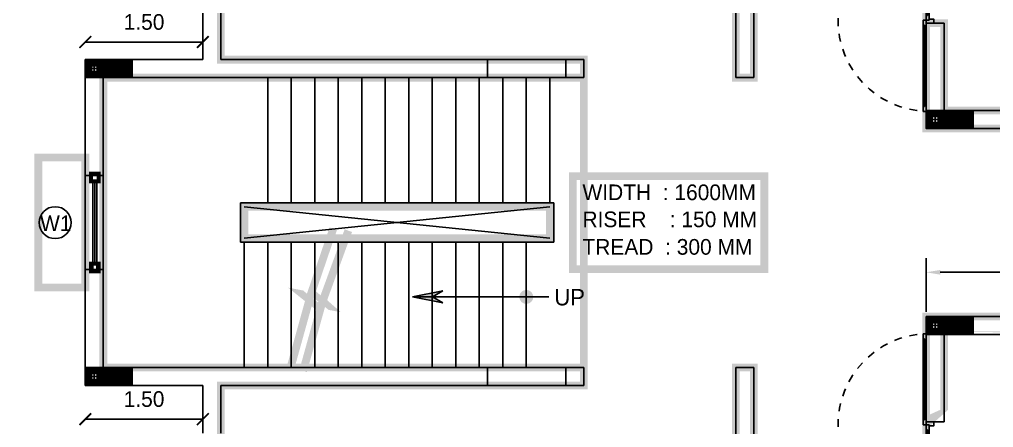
# Model space of a CAD drawing. Header units: metres. Extents: x 6101839 to 6102590, y -6659932 to -6659648.
# Drawn here: x 6102059.55 to 6102071.99, y -6659701.73 to -6659696.52 of the extents above; entities that cross this region are included whole.
import ezdxf

# ---------------------------------------------------------------- set-up
doc = ezdxf.new("R2010")
doc.units = ezdxf.units.M
doc.header["$LTSCALE"] = 500
doc.header["$MEASUREMENT"] = 0
doc.linetypes.add('DASHED2', pattern=[0.375, 0.25, -0.125])
doc.linetypes.add('HIDDEN', pattern=[0.375, 0.25, -0.125])
doc.layers.get('0').update_dxf_attribs({"linetype": 'CONTINUOUS'})
doc.layers.get('Defpoints').update_dxf_attribs({"linetype": 'CONTINUOUS'})
for name, color, linetype in [('above', 250, 'DASHED2'), ('Bldg', 44, 'CONTINUOUS'), ('BLK_1_FLR_0_CARPET_AREA', 10, 'CONTINUOUS'), ('BLK_1_FLR_0_CHAJJA', 6, 'CONTINUOUS'), ('COL', 2, 'CONTINUOUS'), ('DIM', 205, 'CONTINUOUS'), ('DOOR', 252, 'CONTINUOUS'), ('DOORTEXT', 13, 'CONTINUOUS'), ('ED', 30, 'CONTINUOUS'), ('FURN1', 252, 'CONTINUOUS'), ('FURNITURE', 252, 'CONTINUOUS'), ('FURNITURES', 252, 'CONTINUOUS'), ('HATCH', 15, 'CONTINUOUS'), ('norms', 4, 'CONTINUOUS'), ('PASSAGE', 140, 'CONTINUOUS'), ('railing', 14, 'CONTINUOUS'), ('STEPS', 233, 'CONTINUOUS'), ('T E X T', 7, 'CONTINUOUS'), ('TEXT', 4, 'CONTINUOUS'), ('W-SCH', 205, 'CONTINUOUS'), ('wall', 125, 'CONTINUOUS'), ('wall1', 125, 'CONTINUOUS'), ('WIN', 252, 'CONTINUOUS'), ('WINDOWS', 252, 'CONTINUOUS')]:
    doc.layers.add(name, color=color, linetype=linetype)
doc.styles.add('GD', font='GOTHIC.TTF')
doc.styles.add('RM', font='GOTHIC.TTF')
doc.styles.get("Standard").update_dxf_attribs({"font": 'GOTHIC.TTF'})
doc.styles.add('USA TEXT', font='GOTHIC.TTF')
doc.dimstyles.new('1-100-ED', dxfattribs={"dimtxt": 0.2, "dimasz": 0.15, "dimexe": 0.18, "dimexo": 0.0625, "dimgap": 0.15, "dimtad": 1, "dimzin": 0, "dimdsep": 46, "dimtxsty": 'USA TEXT', "dimblk": 'ARCHTICK', "dimcen": 0.1, "dimse1": 1, "dimse2": 1, "dimclrd": 256, "dimclrt": 256, "dimadec": 0, "dimazin": 0, "dimtfac": 1, "dimtofl": 0, "dimtmove": 0, "dimatfit": 3, "dimldrblk": 'ARCHTICK', "dimfxl": 0.18, "dimtolj": 1, "dimtzin": 0, "dimarcsym": 0})
doc.dimstyles.get("Standard").update_dxf_attribs({"dimtxt": 0.18, "dimasz": 0.18, "dimexe": 0.18, "dimexo": 0.0625, "dimgap": 0.09, "dimtad": 0, "dimtih": 1, "dimtoh": 1, "dimdec": 4, "dimzin": 0, "dimdsep": 46, "dimtxsty": 'Standard', "dimcen": 0.09, "dimadec": 0, "dimazin": 0, "dimtfac": 1, "dimtdec": 4, "dimtofl": 0, "dimtmove": 0, "dimatfit": 3, "dimfxl": 1, "dimtolj": 1, "dimtzin": 0, "dimarcsym": 0})

# ---------------------------------------------------------------- blocks, each defined once
blk = doc.blocks.new('NEWCOL')
at = {"layer": 'HATCH'}
h = blk.add_hatch(dxfattribs=at)
h.set_pattern_fill('ANSI31', color=256, scale=3, angle=270, style=0)
h.set_pattern_definition([(315, (-629970.925706138, -258732.0878365731), (6.735192090801866, 6.735192090801863), [])])
h.paths.add_polyline_path([(0, 115), (-115, 115), (-115, 0), (-37.5, 0), (-37.49999999988359, 37.50000000002911), (0, 37.4999999999709)])
h.paths.add_polyline_path([(115, 115.0000000000291), (0, 115), (1.164153e-10, 37.50000000002911), (37.5, 37.4999999999709), (37.5, 0), (115, 0)])
h.paths.add_polyline_path([(115, 0), (37.5, 0), (37.50000000011642, -37.4999999999709), (0, -37.4999999999709), (1.164153e-10, -484.9999999999708), (115, -485)])
h.paths.add_polyline_path([(0, -37.5), (-37.49999999988359, -37.4999999999709), (-37.5, 0), (-115, 0), (-115, -485), (0, -485)])
at = {"layer": 'COL'}
for p, q in [((-115, 0), (115, 0)), ((0, -485), (0, 115))]:
    blk.add_line(p, q, dxfattribs=at)
for points in [[(-115, -485), (115, -485), (115, 115), (-115, 115)], [(-37.5, -37.5), (37.5, -37.5), (37.5, 37.5), (-37.5, 37.5)]]:
    blk.add_lwpolyline(points, close=True, dxfattribs=at)
blk = doc.blocks.new('_ArchTick')
at = {"color": 0, "linetype": 'ByBlock', "const_width": 0.15}
blk.add_lwpolyline([(-0.5, -0.5), (0.5, 0.5)], dxfattribs=at)
blk = doc.blocks.new('*D754')
at = {"layer": 'Defpoints', "color": 0, "transparency": 16777216}
for p in [(6102060.989131868, -6659694.608232471), (6102058.6516319, -6659697.029456066), (6102061.149631867, -6659697.029456066)]:
    blk.add_point(p, dxfattribs=at)
at = {"layer": 'ED', "lineweight": -2, "transparency": 16777216}
blk.add_line((6102058.6516319, -6659694.608232471), (6102058.6516319, -6659697.029456066), dxfattribs=at)
at = {"layer": 'ED', "lineweight": -2, "transparency": 16777216, "xscale": 0.15, "yscale": 0.15, "zscale": 0.15}
for p, rotation in [((6102058.6516319, -6659694.608232471), 90), ((6102058.6516319, -6659697.029456066), 270)]:
    blk.add_blockref('_ArchTick', p, dxfattribs=dict(at, rotation=rotation))
at = {"layer": 'ED', "transparency": 16777216, "insert": (6102058.397213135, -6659695.818844268), "char_height": 0.2, "attachment_point": 5, "rotation": 90, "style": 'USA TEXT'}
blk.add_mtext('\\A1;2.42', dxfattribs=at)
blk = doc.blocks.new('*D755')
at = {"layer": 'Defpoints', "color": 0, "transparency": 16777216}
for p in [(6102061.149631867, -6659697.029456066), (6102058.6516319, -6659697.259456066), (6102061.138631867, -6659697.259456066)]:
    blk.add_point(p, dxfattribs=at)
at = {"layer": 'ED', "lineweight": -2, "transparency": 16777216}
for p, q in [((6102058.6516319, -6659697.029456066), (6102058.6516319, -6659696.879456066)), ((6102058.6516319, -6659697.259456066), (6102058.6516319, -6659698.379918338))]:
    blk.add_line(p, q, dxfattribs=at)
at = {"layer": 'ED', "lineweight": -2, "transparency": 16777216, "xscale": 0.15, "yscale": 0.15, "zscale": 0.15}
for p, rotation in [((6102058.6516319, -6659697.029456066), 270), ((6102058.6516319, -6659697.259456066), 90)]:
    blk.add_blockref('_ArchTick', p, dxfattribs=dict(at, rotation=rotation))
at = {"layer": 'ED', "transparency": 16777216, "insert": (6102058.396601306, -6659697.969687201), "char_height": 0.2, "attachment_point": 5, "rotation": 90, "style": 'USA TEXT'}
blk.add_mtext('\\A1;0.23', dxfattribs=at)
blk = doc.blocks.new('*D756')
at = {"layer": 'Defpoints', "color": 0, "transparency": 16777216}
for p in [(6102061.138631867, -6659697.259456066), (6102058.6516319, -6659700.959456065), (6102061.097131867, -6659700.959456065)]:
    blk.add_point(p, dxfattribs=at)
at = {"layer": 'ED', "lineweight": -2, "transparency": 16777216}
blk.add_line((6102058.6516319, -6659697.259456066), (6102058.6516319, -6659700.959456065), dxfattribs=at)
at = {"layer": 'ED', "lineweight": -2, "transparency": 16777216, "xscale": 0.15, "yscale": 0.15, "zscale": 0.15}
for p, rotation in [((6102058.6516319, -6659697.259456066), 90), ((6102058.6516319, -6659700.959456065), 270)]:
    blk.add_blockref('_ArchTick', p, dxfattribs=dict(at, rotation=rotation))
at = {"layer": 'ED', "transparency": 16777216, "insert": (6102058.396601306, -6659699.109456064), "char_height": 0.2, "attachment_point": 5, "rotation": 90, "style": 'USA TEXT'}
blk.add_mtext('\\A1;3.70', dxfattribs=at)
blk = doc.blocks.new('*D757')
at = {"layer": 'Defpoints', "color": 0, "transparency": 16777216}
for p in [(6102061.097131867, -6659700.959456065), (6102058.6516319, -6659701.189456065), (6102061.105631866, -6659701.189456065)]:
    blk.add_point(p, dxfattribs=at)
at = {"layer": 'ED', "lineweight": -2, "transparency": 16777216}
for p, q in [((6102058.6516319, -6659700.959456065), (6102058.6516319, -6659700.809456064)), ((6102058.6516319, -6659701.189456065), (6102058.6516319, -6659702.309918337))]:
    blk.add_line(p, q, dxfattribs=at)
at = {"layer": 'ED', "lineweight": -2, "transparency": 16777216, "xscale": 0.15, "yscale": 0.15, "zscale": 0.15}
for p, rotation in [((6102058.6516319, -6659700.959456065), 270), ((6102058.6516319, -6659701.189456065), 90)]:
    blk.add_blockref('_ArchTick', p, dxfattribs=dict(at, rotation=rotation))
at = {"layer": 'ED', "transparency": 16777216, "insert": (6102058.396601306, -6659701.8996872), "char_height": 0.2, "attachment_point": 5, "rotation": 90, "style": 'USA TEXT'}
blk.add_mtext('\\A1;0.23', dxfattribs=at)
blk = doc.blocks.new('*D758')
at = {"layer": 'Defpoints', "color": 0, "transparency": 16777216}
for p in [(6102061.105631866, -6659701.189456065), (6102058.6516319, -6659703.610967847), (6102060.290998729, -6659703.610967847)]:
    blk.add_point(p, dxfattribs=at)
at = {"layer": 'ED', "lineweight": -2, "transparency": 16777216}
blk.add_line((6102058.6516319, -6659701.189456065), (6102058.6516319, -6659703.610967847), dxfattribs=at)
at = {"layer": 'ED', "lineweight": -2, "transparency": 16777216, "xscale": 0.15, "yscale": 0.15, "zscale": 0.15}
for p, rotation in [((6102058.6516319, -6659701.189456065), 90), ((6102058.6516319, -6659703.610967847), 270)]:
    blk.add_blockref('_ArchTick', p, dxfattribs=dict(at, rotation=rotation))
at = {"layer": 'ED', "transparency": 16777216, "insert": (6102058.397213135, -6659702.400211954), "char_height": 0.2, "attachment_point": 5, "rotation": 90, "style": 'USA TEXT'}
blk.add_mtext('\\A1;2.42', dxfattribs=at)
blk = doc.blocks.new('*D762')
at = {"layer": 'Defpoints', "color": 0, "transparency": 16777216}
for p in [(6102057.1566319, -6659688.549387207), (6102062.842631868, -6659688.549387207), (6102062.840131867, -6659708.769432131)]:
    blk.add_point(p, dxfattribs=at)
at = {"layer": 'ED', "lineweight": -2, "transparency": 16777216}
blk.add_line((6102057.1566319, -6659708.769432131), (6102057.1566319, -6659688.549387207), dxfattribs=at)
at = {"layer": 'ED', "lineweight": -2, "transparency": 16777216, "xscale": 0.15, "yscale": 0.15, "zscale": 0.15}
for p, rotation in [((6102057.1566319, -6659688.549387207), 90), ((6102057.1566319, -6659708.769432131), 270)]:
    blk.add_blockref('_ArchTick', p, dxfattribs=dict(at, rotation=rotation))
at = {"layer": 'ED', "transparency": 16777216, "insert": (6102056.901601306, -6659698.659409668), "char_height": 0.2, "attachment_point": 5, "rotation": 90, "style": 'USA TEXT'}
blk.add_mtext('\\A1;20.22', dxfattribs=at)
blk = doc.blocks.new('A$C62665808')
at = {"layer": 'FURNITURES', "color": 233}
for p, q in [((512.4136595284131, 99.90654999148128), (437.4729179757405, 99.90846061329023)), ((449.9620862566175, 62.43777140009182), (512.4127042175081, 62.4361792151451)), ((499.9229786712235, 78.04915214213906), (499.9231378901429, 84.29421393852952)), ((512.4131022636524, 78.04883370627226), (499.9229786717156, 78.04915214230948)), ((512.4132614820832, 84.29389550216308), (499.9231378901429, 84.29421393852952)), ((512.4127042175081, 62.4361792151451), (512.4131022636524, 78.04883370627226)), ((512.4132614820832, 84.29389550216308), (512.4136595284131, 99.90654999148128)), ((2287.590478974175, 62.3960198986241), (2287.590877020485, 78.00867438958856)), ((2350.04109693457, 62.39442771383624), (2287.590478974175, 62.3960198986241)), ((2287.590877020485, 78.00867438958856), (2300.081000612774, 78.0083559515797)), ((2287.59103623892, 84.25373618515007), (2287.591434285079, 99.86639067496029)), ((2287.59103623892, 84.25373618515007), (2300.081159831201, 84.2534177477997)), ((2287.591434285079, 99.86639067496029), (2362.532175837753, 99.86448005315133)), ((2300.081000612774, 78.0083559515797), (2300.081159831201, 84.2534177477997))]:
    blk.add_line(p, q, dxfattribs=at)
at = {"layer": 'FURNITURES', "color": 250}
for p, q in [((512.4127042175081, 62.4361792151451), (2287.590478974175, 62.3960198986241)), ((512.4131022636524, 78.04883370627226), (2300.08100061277, 78.00835595190894)), ((512.4132614820832, 84.29389550216308), (2300.081159830872, 84.2534177477959)), ((512.4136595284131, 99.90654999148128), (2287.591434285079, 99.86639067496029))]:
    blk.add_line(p, q, dxfattribs=at)
at = {"layer": 'FURNITURES', "color": 250, "linetype": 'HIDDEN', "ltscale": 0.5}
for centre, radius, start, end in [((437.4719626657978, 62.43808983210818), 1163.003696595019, 359.9985392363878, 178.1522289363573), ((2350.04109693457, 62.39442771383624), 749.5654389454102, 89.10250663880146, 179.9986901028904)]:
    blk.add_arc(centre, radius, start, end, dxfattribs=at)
at = {"layer": 'wall', "color": 7}
for p, q in [((2361.781970350842, 811.8679090010985), (2361.780070568775, 737.3523331883182)), ((2399.252341126852, 811.8669536898607), (2361.781970350842, 811.8679090010985)), ((2377.392725058256, 737.3519351421553), (2377.393043495935, 749.8420587344403)), ((2378.146740948716, 174.8048235593276), (2377.393043495939, 749.8420587341112)), ((2383.638105291826, 749.8418995160092), (2377.393043495935, 749.8420587344403)), ((2383.637786854313, 737.3517759235616), (2383.638105291826, 749.8418995160092)), ((2384.391802744936, 174.8046643409003), (2383.638105291334, 749.8418995158389)), ((2399.252341126852, 811.8669536898607), (2399.250441344948, 737.3513778772473)), ((2377.392725058256, 737.3519351421553), (2361.780070568775, 737.3523331883182)), ((2361.780070568775, 737.3523331883182), (2362.534086459397, 174.8052216056571)), ((2399.250441344948, 737.3513778772473), (2383.637786854313, 737.3517759235616)), ((2400.004457235572, 174.8042662945861), (2399.250441344948, 737.3513778772473)), ((-724.9260444391642, 137.4084668927564), (-724.9269997499057, 99.93809611658683)), ((-724.9260444391642, 137.4084668927564), (-649.9853028866582, 137.4065562711102)), ((-649.9853028866582, 137.4065562711102), (-649.9857009329689, 121.7939017801457)), ((362.5331317336431, 137.3807420114316), (-649.9853028866582, 137.4065562711102)), ((362.5331317336431, 137.3807420114316), (362.5327336873328, 121.7680875204671)), ((437.4738732866488, 137.3788313892971), (362.5331317336431, 137.3807420114316)), ((437.4738732866488, 137.3788313892971), (437.4729179755774, 99.90846061312368)), ((2362.534086459397, 174.8052216056571), (2362.532175837589, 99.86448005298477)), ((2378.146740948716, 174.8048235593276), (2362.534086459397, 174.8052216056571)), ((2378.146740948716, 174.8048235593276), (2378.146422512845, 162.3146999672283)), ((2384.39148430874, 162.3145407484679), (2378.146422512845, 162.3146999672283)), ((2384.391802744936, 174.8046643409003), (2384.391484308737, 162.3145407487972)), ((2400.004457235572, 174.8042662945861), (2384.391802744936, 174.8046643409003)), ((2400.002546613599, 99.86352474174723), (2400.004457235572, 174.8042662945861)), ((-724.9269997499057, 99.93809611658683), (-649.9862581977295, 99.9361854949366)), ((-662.4758245255867, 121.7942202181507), (-662.4759837440142, 115.5491584219307)), ((362.5325744689017, 115.5230257245764), (-662.4759837433558, 115.5491584219385)), ((-649.9858601514037, 115.5488399845842), (-662.4759837440142, 115.5491584219307)), ((362.5327336873328, 121.7680875204671), (-662.4758245255792, 121.7942202174922)), ((-649.9857009329689, 121.7939017801457), (-662.4758245255867, 121.7942202181507)), ((-649.9858601514037, 115.5488399845842), (-649.9862581977295, 99.9361854949366)), ((-649.9862581977295, 99.9361854949366), (362.5321764225723, 99.91037123525813)), ((362.5325744689017, 115.5230257245764), (362.5321764225723, 99.91037123525813)), ((362.5321764225723, 99.91037123525813), (437.4729179755774, 99.90846061312368)), ((362.5325744689017, 115.5230257245764), (375.0226980611714, 115.5227072882138)), ((362.5327336873328, 121.7680875204671), (375.022857279436, 121.7677690842672)), ((375.0228572796026, 121.7677690841045), (375.0226980611714, 115.5227072882138)), ((437.4719626648361, 62.43808983695408), (437.4729179757405, 99.90846061329023)), ((437.4719626648361, 62.43808983695408), (449.9620862566175, 62.43777140009182)), ((2362.531220526847, 62.39410927681511), (2350.04109693457, 62.39442771383624)), ((2362.531220526847, 62.39410927681511), (2362.532175837753, 99.86448005315133)), ((2400.002546613599, 99.86352474174723), (2362.53217583743, 99.864480052489))]:
    blk.add_line(p, q, dxfattribs=at)
for points in [[(437.4729179757405, 99.90846061329023), (400.0025471994042, 99.90941592419485), (399.9999997035493, -0.0115728127030934), (449.9604940718336, -0.0128465606325108), (449.9620862566175, 62.43777140009182)], [(2362.532175837753, 99.86448005315133), (2400.002546614088, 99.8635247422468), (2399.999999118233, -0.0574639946509952), (2350.039504749786, -0.0561902468880895), (2350.04109693457, 62.39442771383624)]]:
    blk.add_lwpolyline(points, dxfattribs=at)
blk = doc.blocks.new('*D1215')
at = {"layer": 'Defpoints', "color": 0, "transparency": 16777216}
for p in [(6102060.390997361, -6659696.804425915), (6102060.390997361, -6659697.029456062), (6102061.890997362, -6659697.029456062)]:
    blk.add_point(p, dxfattribs=at)
at = {"layer": 'ED', "lineweight": -2, "transparency": 16777216}
blk.add_line((6102061.890997362, -6659696.804425915), (6102060.390997361, -6659696.804425915), dxfattribs=at)
at = {"layer": 'ED', "lineweight": -2, "transparency": 16777216, "xscale": 0.15, "yscale": 0.15, "zscale": 0.15, "rotation": 180}
blk.add_blockref('_ArchTick', (6102060.390997361, -6659696.804425915), dxfattribs=at)
at = {"layer": 'ED', "lineweight": -2, "transparency": 16777216, "xscale": 0.15, "yscale": 0.15, "zscale": 0.15}
blk.add_blockref('_ArchTick', (6102061.890997362, -6659696.804425915), dxfattribs=at)
at = {"layer": 'ED', "transparency": 16777216, "insert": (6102061.140997361, -6659696.549395324), "char_height": 0.2, "attachment_point": 5, "style": 'USA TEXT'}
blk.add_mtext('\\A1;1.50', dxfattribs=at)
blk = doc.blocks.new('*D1216')
at = {"layer": 'Defpoints', "color": 0, "transparency": 16777216}
for p in [(6102060.390997361, -6659701.189456061), (6102061.890997362, -6659701.189456061), (6102060.390997361, -6659701.618962453)]:
    blk.add_point(p, dxfattribs=at)
at = {"layer": 'ED', "lineweight": -2, "transparency": 16777216}
blk.add_line((6102061.890997362, -6659701.618962453), (6102060.390997361, -6659701.618962453), dxfattribs=at)
at = {"layer": 'ED', "lineweight": -2, "transparency": 16777216, "xscale": 0.15, "yscale": 0.15, "zscale": 0.15, "rotation": 180}
blk.add_blockref('_ArchTick', (6102060.390997361, -6659701.618962453), dxfattribs=at)
at = {"layer": 'ED', "lineweight": -2, "transparency": 16777216, "xscale": 0.15, "yscale": 0.15, "zscale": 0.15}
blk.add_blockref('_ArchTick', (6102061.890997362, -6659701.618962453), dxfattribs=at)
at = {"layer": 'ED', "transparency": 16777216, "insert": (6102061.140997361, -6659701.363931862), "char_height": 0.2, "attachment_point": 5, "style": 'USA TEXT'}
blk.add_mtext('\\A1;1.50', dxfattribs=at)
blk = doc.blocks.new('*D1373')
at = {"layer": 'Defpoints', "color": 0, "linetype": 'Continuous', "transparency": 16777216}
for p in [(6102091.355752626, -6659699.744477307), (6102071.125766682, -6659700.309456062), (6102091.355752626, -6659700.30713041)]:
    blk.add_point(p, dxfattribs=at)
at = {"layer": 'PASSAGE', "color": 0, "linetype": 'Continuous', "lineweight": -2, "transparency": 16777216}
for p, q in [((6102071.125766682, -6659700.246956062), (6102071.125766682, -6659699.56447731)), ((6102091.355752626, -6659700.24463041), (6102091.355752626, -6659699.56447731)), ((6102071.305766681, -6659699.744477307), (6102080.707183854, -6659699.744477307)), ((6102091.175752625, -6659699.744477307), (6102081.774335452, -6659699.744477307))]:
    blk.add_line(p, q, dxfattribs=at)
at = {"layer": 'PASSAGE', "color": 0, "linetype": 'Continuous', "transparency": 16777216}
for points in [[(6102071.305766681, -6659699.714477309), (6102071.305766681, -6659699.77447731), (6102071.125766682, -6659699.744477307)], [(6102091.175752625, -6659699.714477309), (6102091.175752625, -6659699.77447731), (6102091.355752626, -6659699.744477307)]]:
    blk.add_solid(points, dxfattribs=at)
at = {"layer": 'PASSAGE', "color": 0, "linetype": 'Continuous', "transparency": 16777216, "insert": (6102081.240759654, -6659699.744477307), "char_height": 0.18, "attachment_point": 5}
blk.add_mtext('\\A1;20.2300', dxfattribs=at)

msp = doc.modelspace()

# ---------------------------------------------------------------- hatches: boundary and pattern name
at = {"layer": 'DIM'}
h = msp.add_hatch(color=256, dxfattribs=at)
h.paths.add_polyline_path([(6102064.850596118, -6659700.003113273), (6102064.850547427, -6659700.043963391), (6102064.954254762, -6659699.982586048)])
h.paths.add_polyline_path([(6102064.594980047, -6659700.053732192), (6102064.594973978, -6659700.058824544), (6102064.824973814, -6659700.059098679), (6102064.850547427, -6659700.043963391), (6102064.850596118, -6659700.003113273)])
h.paths.add_polyline_path([(6102064.594973978, -6659700.058824544), (6102064.594967909, -6659700.063916893), (6102064.850462587, -6659700.115145007), (6102064.850511276, -6659700.074294887), (6102064.824973814, -6659700.059098679)])
h.paths.add_polyline_path([(6102064.594967909, -6659700.063916893), (6102064.594973978, -6659700.058824544), (6102064.569418439, -6659700.058794084)])
h.paths.add_polyline_path([(6102064.569418439, -6659700.058794084), (6102064.594973978, -6659700.058824544), (6102064.594980047, -6659700.053732192)])
h.paths.add_polyline_path([(6102064.954072005, -6659700.135919273), (6102064.850511276, -6659700.074294887), (6102064.850462587, -6659700.115145007)])

# ---------------------------------------------------------------- linework, layer by layer
at = {"layer": 'above', "const_width": 0.1}
msp.add_lwpolyline([(6102060.391043938, -6659699.939456062), (6102059.791043937, -6659699.939456062), (6102059.791043937, -6659698.279456065), (6102060.391043938, -6659698.279456062)], dxfattribs=at)
at = {"layer": 'Bldg', "linetype": 'ByBlock'}
for p, q in [((6102066.37098556, -6659698.859460303), (6102062.370985557, -6659698.859456061)), ((6102062.370985557, -6659698.859456061), (6102062.370985557, -6659699.359456062)), ((6102066.37098556, -6659698.859460303), (6102066.37098556, -6659699.359460303)), ((6102066.37098556, -6659699.359460303), (6102062.370985557, -6659699.359456062))]:
    msp.add_line(p, q, dxfattribs=at)
at = {"layer": 'Bldg', "const_width": 0.1}
msp.add_lwpolyline([(6102062.420985559, -6659699.309456062), (6102062.420985559, -6659698.909456061), (6102066.32098556, -6659698.909460302), (6102066.32098556, -6659699.309460303)], close=True, dxfattribs=at)
at = {"layer": 'BLK_1_FLR_0_CARPET_AREA', "color": 15, "linetype": 'Continuous', "const_width": 0.1}
for points in [[(6102071.355767162, -6659697.679456063), (6102071.355767162, -6659696.564456062), (6102071.125767672, -6659696.564455974), (6102071.125767672, -6659694.564456059), (6102071.355767162, -6659694.564456061), (6102071.355695975, -6659688.779456065), (6102081.125767162, -6659688.779456066), (6102081.125767162, -6659695.44945606), (6102077.125767161, -6659695.44945606), (6102077.125767161, -6659695.679456063), (6102077.355752956, -6659695.679456063), (6102077.355752956, -6659697.679456063)], [(6102071.355767162, -6659697.679456063), (6102071.355767162, -6659696.564456062), (6102071.125767672, -6659696.564455974), (6102071.125767672, -6659694.564456059), (6102071.355767162, -6659694.564456061), (6102071.355695975, -6659688.779456065), (6102081.125767162, -6659688.779456066), (6102081.125767162, -6659695.44945606), (6102077.125767161, -6659695.44945606), (6102077.125767161, -6659695.679456063), (6102077.355752956, -6659695.679456063), (6102077.355752956, -6659697.679456063)], [(6102071.355767162, -6659708.539456061), (6102081.12577783, -6659708.539456061), (6102081.125767162, -6659702.769456062), (6102077.125752957, -6659702.769456062), (6102077.125752957, -6659702.539456061), (6102077.355752956, -6659702.539456061), (6102077.355701977, -6659700.539450194), (6102071.355767162, -6659700.539456061), (6102071.35576716, -6659701.654359602), (6102071.125853731, -6659701.654374481), (6102071.125688901, -6659703.654456101), (6102071.355767162, -6659703.654456061)]]:
    msp.add_lwpolyline(points, close=True, dxfattribs=at)
msp.add_lwpolyline([(6102077.355752956, -6659700.309456062), (6102071.125766682, -6659700.309456062), (6102071.125998917, -6659703.897567888), (6102068.925991838, -6659703.897710281), (6102068.925991838, -6659700.959456061), (6102068.695991833, -6659700.959456061), (6102068.695991833, -6659703.610679653), (6102062.120997587, -6659703.609459767), (6102062.120997587, -6659701.189456061), (6102066.754523767, -6659701.189456061), (6102066.754523767, -6659700.959456061), (6102060.62099736, -6659700.959453795), (6102060.62099736, -6659697.259456063), (6102066.754523767, -6659697.259456063), (6102066.754523767, -6659697.029456062), (6102062.120997361, -6659697.029456062), (6102062.120997361, -6659694.608232467), (6102068.695991833, -6659694.60823247), (6102068.695991833, -6659697.259456063), (6102068.925991838, -6659697.259456063), (6102068.925800867, -6659694.308232457), (6102071.125885087, -6659694.309249072), (6102071.125885087, -6659697.909456061), (6102077.355752956, -6659697.909456061)], dxfattribs=at)
at = {"layer": 'BLK_1_FLR_0_CHAJJA', "linetype": 'Continuous', "const_width": 0.1}
msp.add_lwpolyline([(6102059.791043937, -6659699.939456062), (6102060.390997413, -6659699.939456062), (6102060.390997413, -6659698.279456062), (6102059.791043937, -6659698.279456062)], close=True, dxfattribs=at)
at = {"layer": 'DIM', "linetype": 'ByBlock'}
for p, q in [((6102065.524523768, -6659697.029456062), (6102066.524523769, -6659697.029456062)), ((6102066.524523769, -6659697.259456063), (6102065.524523768, -6659697.259456063)), ((6102066.524523769, -6659700.959456061), (6102065.524523768, -6659700.959456061)), ((6102065.524523768, -6659701.189456061), (6102066.524523769, -6659701.189456061))]:
    msp.add_line(p, q, dxfattribs=at)
at = {"layer": 'DIM', "const_width": 0.1}
msp.add_lwpolyline([(6102066.020917293, -6659700.09712739, 1), (6102066.021008672, -6659700.020460778, 1)], format="xyb", close=True, dxfattribs=at)
at = {"layer": 'DOOR', "linetype": 'ByBlock'}
for p, q in [((6102064.569418439, -6659700.058819583), (6102064.954254762, -6659699.982611547)), ((6102064.954254762, -6659699.982611547), (6102064.824973814, -6659700.059124179)), ((6102064.569418439, -6659700.058819583), (6102066.309175038, -6659700.058817453)), ((6102064.569418439, -6659700.058819583), (6102064.954072005, -6659700.135944773)), ((6102064.954072005, -6659700.135944773), (6102064.824973814, -6659700.059124179))]:
    msp.add_line(p, q, dxfattribs=at)
at = {"layer": 'FURN1', "const_width": 0.1}
for points in [[(6102060.4880351, -6659698.509450602), (6102060.488037842, -6659698.559450601), (6102060.538037842, -6659698.559447858), (6102060.538035098, -6659698.509447858)], [(6102060.488036928, -6659698.510075696), (6102060.488039704, -6659698.560075695), (6102060.538039705, -6659698.56007292), (6102060.538036928, -6659698.510072919)], [(6102060.488107692, -6659699.709451103), (6102060.488105058, -6659699.659451101), (6102060.538105057, -6659699.659448466), (6102060.538107691, -6659699.709448466)], [(6102060.488109454, -6659699.708826007), (6102060.488106851, -6659699.658826007), (6102060.538106852, -6659699.658823407), (6102060.538109456, -6659699.708823406)]]:
    msp.add_lwpolyline(points, close=True, dxfattribs=at)
at = {"layer": 'FURNITURE', "linetype": 'ByBlock', "ltscale": 0.2}
for p, q in [((6102060.488109454, -6659699.708826007), (6102060.488037842, -6659698.559450601)), ((6102060.538109456, -6659699.708823406), (6102060.53804347, -6659698.56007292))]:
    msp.add_line(p, q, dxfattribs=at)
at = {"layer": 'FURNITURE', "color": 4, "linetype": 'ByBlock', "ltscale": 0.2}
msp.add_line((6102060.513106851, -6659699.658824705), (6102060.513043418, -6659698.559449228), dxfattribs=at)
at = {"layer": 'norms', "const_width": 0.1}
msp.add_lwpolyline([(6102060.62099736, -6659700.959456061), (6102066.754523767, -6659700.959456061), (6102066.754523767, -6659697.259456063), (6102060.62099736, -6659697.259456063)], close=True, dxfattribs=at)
at = {"layer": 'railing', "linetype": 'ByBlock'}
for p, q in [((6102062.720997362, -6659698.859449008), (6102062.721034066, -6659697.258829988)), ((6102063.020997361, -6659698.859449008), (6102063.021034067, -6659697.258829988)), ((6102063.320997363, -6659698.859449008), (6102063.321034067, -6659697.258829988)), ((6102063.620997363, -6659698.859449008), (6102063.621034066, -6659697.258829988)), ((6102063.920997362, -6659698.859449008), (6102063.921034066, -6659697.258829988)), ((6102064.220997362, -6659698.859449008), (6102064.221034066, -6659697.258829988)), ((6102064.520997362, -6659698.859449008), (6102064.521034067, -6659697.258829988)), ((6102064.820997363, -6659698.859449008), (6102064.821034066, -6659697.258829988)), ((6102065.120997361, -6659698.859449008), (6102065.121034066, -6659697.258829988)), ((6102065.420997363, -6659698.85946949), (6102065.421034065, -6659697.258850472)), ((6102065.720997361, -6659698.85946949), (6102065.721034066, -6659697.258850472)), ((6102066.020997362, -6659698.85946949), (6102066.021034067, -6659697.258850472)), ((6102066.320997363, -6659698.859467358), (6102066.321034067, -6659697.25884834)), ((6102062.420985559, -6659698.909456061), (6102066.32098556, -6659699.309460303)), ((6102062.420985559, -6659699.309456062), (6102066.32098556, -6659698.909460302)), ((6102062.420984151, -6659699.359339539), (6102062.420943184, -6659700.95872052)), ((6102062.720984149, -6659699.359347604), (6102062.720943183, -6659700.958728585)), ((6102063.020984152, -6659699.359356472), (6102063.020943183, -6659700.958737453)), ((6102063.32098415, -6659699.359364538), (6102063.320943182, -6659700.958745519)), ((6102063.32098415, -6659699.359364936), (6102063.320943182, -6659700.958745919)), ((6102063.62098415, -6659699.359373004), (6102063.620943185, -6659700.958753985)), ((6102063.92098415, -6659699.359381871), (6102063.920943183, -6659700.958762852)), ((6102064.22098415, -6659699.359389937), (6102064.220943183, -6659700.958770918)), ((6102064.520984148, -6659699.359398805), (6102064.520943183, -6659700.958779788)), ((6102064.820984151, -6659699.35940687), (6102064.820943184, -6659700.958787851)), ((6102065.120984149, -6659699.359415736), (6102065.120943182, -6659700.958796717)), ((6102065.420984151, -6659699.359419287), (6102065.420943183, -6659700.958800267)), ((6102065.72098415, -6659699.359427352), (6102065.720943183, -6659700.958808334)), ((6102066.02098415, -6659699.359436221), (6102066.020943183, -6659700.958817203))]:
    msp.add_line(p, q, dxfattribs=at)
at = {"layer": 'STEPS', "color": 251, "const_width": 0.1}
for points in [[(6102063.556787939, -6659699.187844624), (6102063.278333478, -6659700.002782517), (6102063.34172575, -6659700.058849262), (6102063.168754966, -6659700.02661956), (6102063.252493601, -6659700.09349796), (6102063.008679606, -6659700.971337003)], [(6102063.749116968, -6659699.2126805), (6102063.420079831, -6659700.114807981), (6102063.483472102, -6659700.170874725), (6102063.31050132, -6659700.138645024), (6102063.394239953, -6659700.205523424), (6102063.172357382, -6659701.004399566)]]:
    msp.add_lwpolyline(points, dxfattribs=at)
at = {"layer": 'W-SCH'}
msp.add_circle((6102060.006962999, -6659699.110635297), 0.2037454751308166, dxfattribs=at)
at = {"layer": 'wall1', "linetype": 'ByBlock'}
for p, q in [((6102068.925991838, -6659688.549387204), (6102068.925991838, -6659697.259456063)), ((6102068.695991833, -6659694.608232467), (6102068.695991833, -6659697.259456063)), ((6102061.890903137, -6659696.418844257), (6102061.890997362, -6659697.029456062)), ((6102062.120997361, -6659696.429479997), (6102062.120997361, -6659697.029456062)), ((6102071.12576716, -6659697.909456061), (6102071.125767672, -6659696.564456062)), ((6102071.35576767, -6659696.564456062), (6102071.125767672, -6659696.564456062)), ((6102071.355767162, -6659697.679456063), (6102071.35576767, -6659696.564456062)), ((6102060.390997848, -6659698.509432124), (6102060.390997361, -6659697.029432126)), ((6102061.890997362, -6659697.029456062), (6102060.390997361, -6659697.029456062)), ((6102065.524523768, -6659697.029456062), (6102062.120997361, -6659697.029456062)), ((6102065.524523768, -6659697.259456063), (6102065.524523768, -6659697.029456062)), ((6102066.524523769, -6659697.259456063), (6102066.524523769, -6659697.029456062)), ((6102066.754523767, -6659697.029456062), (6102066.524523769, -6659697.029456062)), ((6102066.754523767, -6659697.259456063), (6102066.754523767, -6659697.029456062)), ((6102060.620997823, -6659698.509444092), (6102060.62099736, -6659697.259432126)), ((6102065.524523768, -6659697.259456063), (6102060.62099736, -6659697.259456063)), ((6102066.754523767, -6659697.259456063), (6102066.524523769, -6659697.259456063)), ((6102068.695991833, -6659697.259456063), (6102068.925991838, -6659697.259456063)), ((6102077.355752956, -6659697.679456063), (6102071.355767162, -6659697.679456063)), ((6102077.355752956, -6659697.909456061), (6102071.12576716, -6659697.909456061)), ((6102060.391043938, -6659698.509456063), (6102060.621043936, -6659698.509444092)), ((6102060.390997848, -6659699.709456064), (6102060.390997361, -6659701.189456061)), ((6102060.391043938, -6659699.709456061), (6102060.621111335, -6659699.709444089)), ((6102060.620997823, -6659699.709444096), (6102060.62099736, -6659700.959456061)), ((6102077.355752956, -6659700.309456062), (6102071.12576716, -6659700.309456062)), ((6102071.12576716, -6659700.309456062), (6102071.12576716, -6659701.6543596)), ((6102077.355752956, -6659700.539456061), (6102071.355767162, -6659700.539456061)), ((6102071.355767162, -6659700.539456061), (6102071.355767162, -6659701.6543596)), ((6102065.524523768, -6659700.959456061), (6102060.62099736, -6659700.959456061)), ((6102065.524523768, -6659700.959456061), (6102065.524523768, -6659701.189456061)), ((6102066.524523769, -6659700.959456061), (6102066.524523769, -6659701.189456061)), ((6102066.754523767, -6659700.959456061), (6102066.524523769, -6659700.959456061)), ((6102066.754523767, -6659700.959456061), (6102066.754523767, -6659701.189456061)), ((6102068.695991833, -6659703.610679653), (6102068.695991833, -6659700.959456061)), ((6102068.695991833, -6659700.959456061), (6102068.925991838, -6659700.959456061)), ((6102068.925991838, -6659708.769456062), (6102068.925991838, -6659700.959456061)), ((6102061.890997362, -6659701.189456061), (6102060.390997361, -6659701.189456061)), ((6102061.890997362, -6659701.189456066), (6102061.890997362, -6659701.800067859)), ((6102065.524523768, -6659701.189456061), (6102062.120997361, -6659701.189456061)), ((6102062.120997361, -6659701.189456066), (6102062.121110653, -6659701.800079834)), ((6102066.754523767, -6659701.189456061), (6102066.524523769, -6659701.189456061)), ((6102071.355767162, -6659701.6543596), (6102071.12576716, -6659701.6543596))]:
    msp.add_line(p, q, dxfattribs=at)
at = {"layer": 'WIN', "const_width": 0.1}
msp.add_lwpolyline([(6102066.615143439, -6659699.703480015), (6102069.060050483, -6659699.703480015), (6102069.060050483, -6659698.516980015), (6102066.615143439, -6659698.516980015)], close=True, dxfattribs=at)
at = {"layer": 'WINDOWS', "linetype": 'ByBlock'}
for p, q in [((6102060.391043938, -6659699.709456061), (6102060.390973683, -6659698.509456067)), ((6102060.621043936, -6659699.709444093), (6102060.620973683, -6659698.509444097))]:
    msp.add_line(p, q, dxfattribs=at)

# ---------------------------------------------------------------- block references
at = {"layer": 'COL', "yscale": 0.001, "zscale": 0.001, "rotation": 90}
for p, xscale in [((6102060.505998728, -6659697.144456062), 0.001), ((6102071.240766683, -6659697.794456061), -0.001), ((6102071.240766683, -6659700.424976214), 0.001), ((6102060.50599736, -6659701.07445606), 0.001)]:
    msp.add_blockref('NEWCOL', p, dxfattribs=dict(at, xscale=xscale))
at = {"layer": 'wall1', "yscale": 0.001, "zscale": 0.001}
for p, xscale, rotation in [((6102071.225710497, -6659696.964553623), 0.001, 90.0014608067089), ((6102071.225710497, -6659701.254359601), -0.001, 89.99853919329115)]:
    msp.add_blockref('A$C62665808', p, dxfattribs=dict(at, xscale=xscale, rotation=rotation))

# ---------------------------------------------------------------- texts
at = {"layer": 'DOORTEXT', "color": 3, "style": 'RM'}
msp.add_text('W1', height=0.2, dxfattribs=at).set_placement((6102059.813495075, -6659699.218573162))
at = {"layer": 'T E X T', "style": 'GD'}
for s, p in [('WIDTH  : 1600MM', (6102066.737984927, -6659698.823182679)), ('RISER    : 150 MM', (6102066.737984927, -6659699.16818268)), ('TREAD  : 300 MM', (6102066.737984927, -6659699.519682681))]:
    msp.add_text(s, height=0.2, dxfattribs=at).set_placement(p)
at = {"layer": 'TEXT', "style": 'RM'}
msp.add_text('UP', height=0.21, dxfattribs=at).set_placement((6102066.379369073, -6659700.16717873))

# ---------------------------------------------------------------- dimensions: what is measured, and where the dimension line sits
at = {"layer": 'ED'}
for base, p1, p2, picture, middle in [((6102057.1566319, -6659688.549387207), (6102062.840131865, -6659708.769432127), (6102062.842631866, -6659688.549387204), '*D762', (6102056.901601306, -6659698.659409668)), ((6102058.6516319, -6659697.029456066), (6102060.989131866, -6659694.608232467), (6102061.149631865, -6659697.029456062), '*D754', (6102058.397213135, -6659695.818844268)), ((6102058.6516319, -6659697.259456066), (6102061.149631865, -6659697.029456062), (6102061.138631865, -6659697.259456063), '*D755', (6102058.396601306, -6659697.969687201)), ((6102058.6516319, -6659700.959456065), (6102061.138631865, -6659697.259456063), (6102061.097131865, -6659700.959456061), '*D756', (6102058.396601306, -6659699.109456064)), ((6102058.6516319, -6659701.189456065), (6102061.097131865, -6659700.959456061), (6102061.105631864, -6659701.189456061), '*D757', (6102058.396601306, -6659701.8996872)), ((6102058.6516319, -6659703.610967847), (6102061.105631864, -6659701.189456061), (6102060.290998727, -6659703.610967843), '*D758', (6102058.397213135, -6659702.400211954))]:
    dim = msp.add_linear_dim(base=base, p1=p1, p2=p2, angle=90, dimstyle='1-100-ED', dxfattribs=at)
    dim.commit()
    dim.dimension.update_dxf_attribs({"geometry": picture, "text_midpoint": middle})
dim = msp.add_linear_dim(base=(6102060.390997361, -6659696.804425915), p1=(6102061.890997362, -6659697.029456062), p2=(6102060.390997361, -6659697.029456062), dimstyle='1-100-ED', dxfattribs=at)
dim.commit()
dim.dimension.update_dxf_attribs({"geometry": '*D1215', "text_midpoint": (6102061.140997361, -6659696.549395324)})
dim = msp.add_aligned_dim(p1=(6102061.890997362, -6659701.189456061), p2=(6102060.390997361, -6659701.189456061), distance=0.42950639128685, dimstyle='1-100-ED', dxfattribs=at)
dim.commit()
dim.dimension.update_dxf_attribs({"geometry": '*D1216', "text_midpoint": (6102061.140997361, -6659701.363931862)})
at = {"layer": 'PASSAGE', "color": 2, "linetype": 'Continuous'}
dim = msp.add_linear_dim(base=(6102091.355752626, -6659699.744477307), p1=(6102071.125766682, -6659700.309456062), p2=(6102091.355752626, -6659700.30713041), dimstyle='Standard', dxfattribs=at)
dim.commit()
dim.dimension.update_dxf_attribs({"geometry": '*D1373', "text_midpoint": (6102081.240759654, -6659699.744477307)})

doc.saveas('drawing.dxf')
